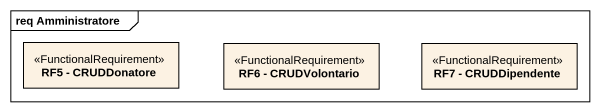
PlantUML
@startuml
mainframe req Amministratore
hide circle
hide empty members
class "RF5 - CRUDDonatore" as RF5_CRUDDonatore <<FunctionalRequirement>>
class "RF6 - CRUDVolontario" as RF6_CRUDVolontario <<FunctionalRequirement>>
class "RF7 - CRUDDipendente" as RF7_CRUDDipendente <<FunctionalRequirement>>
@enduml
